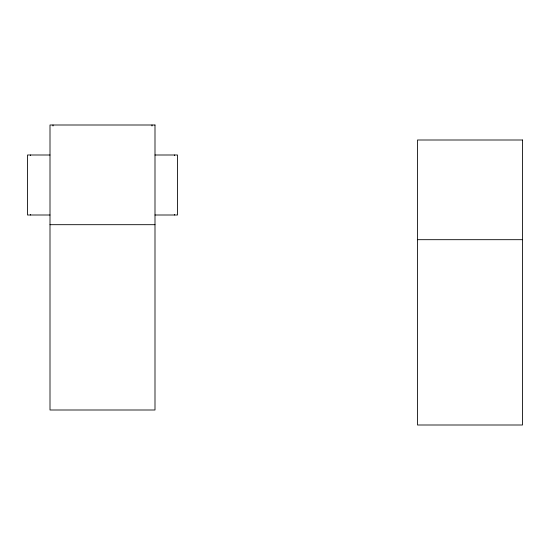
<?xml version="1.0" encoding="UTF-8"?>
<svg xmlns="http://www.w3.org/2000/svg" width="550" height="550" viewBox="0 0 550 550"><rect width="100%" height="100%" fill="white"/><g stroke="black" fill="none" stroke-linecap="round" stroke-linejoin="round"><path stroke-width="0.82" d="M50.002 155.004L27.5 154.997L27.5 215.002L50.002 215.002M154.997 155.004L177.499 154.997L177.499 215.002L154.997 215.002M50.002 224.689L154.997 224.689M417.498 239.683L522.5 239.683M174.501 154.997L174.501 155.499M174.501 214.569L174.501 215.002M151.999 125.001L151.999 126.005M52.999 125.001L52.999 126.005M30.497 154.997L30.497 155.499M30.497 214.569L30.497 215.002M154.997 125.001L50.002 125.001L50.002 409.998L154.997 409.998L154.997 125.001M522.5 140.002L417.498 140.002L417.498 424.999L522.5 424.999L522.5 140.002"/></g></svg>
